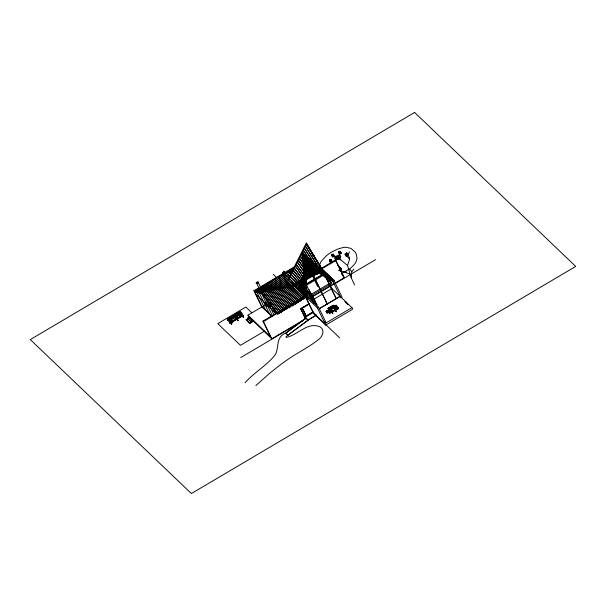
<?xml version="1.0" encoding="UTF-8"?>
<svg xmlns="http://www.w3.org/2000/svg" width="606" height="606" viewBox="0 0 606 606"><rect width="100%" height="100%" fill="white"/><g stroke="black" fill="none" stroke-linecap="round" stroke-linejoin="round"><path stroke-width="0.91" d="M329.406 260.474L329.823 259.716L330.982 259.413L331.952 261.231L331.187 262.004L330.172 262.042L329.406 260.474L330.429 260.436L331.194 259.671M330.172 262.042L329.414 260.125M331.702 255.224L332.111 254.467L333.27 254.164L332.717 255.187L331.702 255.224L332.459 256.792L333.482 256.755L334.247 255.982L333.27 254.164M332.459 256.792L331.702 254.876M338.625 252.338L339.042 251.581L340.201 251.278L341.17 253.096L340.405 253.869L339.39 253.906L338.625 252.338L339.648 252.301L340.413 251.528M339.39 253.906L338.633 251.99M337.322 258.088C347.011 256.444 331.224 258.239 339.815 257.482M303.917 266.61L303.417 294.728L303.917 270.42M305.129 269.261L305.28 261.784L306.106 260.694M305.113 274.01L305.363 261.86L306.181 260.777M339.852 257.891L339.792 257.353L337.292 257.679M303.894 271.594L302.765 294.107L303.909 269.64L303.629 264.065M305.129 270.465L305.507 262.959L306.295 261.853M305.121 272.42L305.591 263.034L306.378 261.928M303.841 271.746L302.121 293.493L303.917 271.821M305.106 271.67L305.735 264.133L306.485 263.012M305.106 272.692L305.81 264.208L306.568 263.087M298.175 260.338L298.394 259.929L304.045 268.314M354.571 285.002L351.23 277.768L351.775 271.67L353.866 269.185M338.216 256.762C337.86 255.573 335.701 258.512 336.891 258.626C341.004 252.437 333.3 262.262 337.883 256.565L336.588 258.421M345.102 254.308L345.571 253.535L346.715 253.278L347.655 255.111L346.844 255.876L345.859 255.876L345.102 254.308L346.087 254.308L346.897 253.543M345.859 255.876L346.329 255.103M305.75 276.874L307.696 273.814L307.757 272.458M327.27 310.969L327.02 313.188L327.27 310.969L327.376 312.901M329.922 311.666L329.308 313.87L329.876 311.651L329.709 313.59M337.103 258.626C337.262 260.262 339.436 252.967 337.474 258.906M303.811 272.662L301.47 292.872L303.78 273.654M305.159 272.715L305.954 265.314L328.588 277.571L305.954 265.314M230 319.294C227.682 315.256 236.567 329.982 229.879 318.612M239.931 312.999L239.415 312.469L241.302 314.658L239.423 312.075L239.809 312.484M332.891 305.863L334.648 308.121L332.891 305.863L333.414 307.068M303.735 273.814L300.743 292.175M305.068 273.92L306.181 266.496L306.856 265.33M303.803 274.041L300.175 291.63L303.886 274.117M305.129 274.215L307.03 266.488L308.772 267.208M306.25 272.049L307.447 272.579L307.636 271.23M336.186 306.136L335.762 307.992L336.239 307.462M337.459 308.643L336.974 309.196M337.057 308.704L336.898 309.401M337.163 308.242L337.08 308.734M337.633 307.871L337.769 307.378L337.421 308.931M338.875 258.61L338.065 257.391C339.648 261.11 337.05 255.028 338.451 258.739M336.497 306.462L336.216 305.878M337.186 308.272L337.269 307.78M337.345 307.575L337.769 307.378M297.145 262.284L297.387 261.943L303.25 270.488M242.392 315.529L243.574 317.392L242.385 315.567M336.3 311.749L335.05 309.961M236.863 318.794L238.113 320.582M302.795 278.487L299.531 291.016L302.871 278.571M303.508 275.821L303.985 274.041M305.212 274.215L307.197 267.663M305.053 275.177L307.28 267.738M307.5 270.026L305.432 275.632M302.386 279.624L298.796 290.319M305.083 275.427L307.356 268.837L310.067 269.602M307.439 268.912L305.166 275.503L305.121 270.859M351.23 277.768L347.503 265.458L349.594 259.383L348.223 254.459L346.488 252.429M326.505 311.969L326.596 311.575L328.293 312.241L326.46 311.954L327.535 310.787L326.528 311.764M328.793 312.651C328.452 311.666 331.459 312.817 330.217 313.219L328.861 312.461M266.738 306.401L266.579 304.826L266.837 306.341L267.314 306.28L266.935 305.083L266.36 305.204L266.738 306.401L267.284 306.333L266.458 305.151M302.409 279.464L298.228 289.774L302.492 279.54M305.348 275.548L307.121 271.283L322.831 274.026M337.337 258.906L338.459 256.77M337.194 258.815L338.246 256.671L336.936 258.565L336.565 258.292M347.503 265.458L340.875 259.929L338.421 256.338L339.549 253.861M337.315 258.679L338.246 256.671M296.107 264.231L303.28 273.798M348.223 254.459L349.488 251.891M287.926 279.745L306.295 243.051L321.816 268.966M292.796 268.579L254.247 291.372L260.974 292.327L277.783 313.878L305.916 297.281L288.289 280.328L306.666 243.733L322.187 269.329M302.5 279.343L297.584 289.153L302.583 279.427M305.78 275.828L307.363 272.503L322.347 273.76M325.649 275.662L306.492 267.761L307.113 266.564M335.254 306.568L336.11 307.166M336.315 308.181L336.512 307.833L338.406 308.659L337.959 308.901L336.315 308.181L336.535 307.863M327.149 276.571L306.265 266.579L306.939 265.405M269.481 302.856L270.602 305.166L266.443 305.727L265.322 303.417L266.292 301.765M266.36 305.204L266.655 304.818M269.814 302.682L270.018 303.454M269.92 302.705L270.018 303.265M270.503 304.295L270.874 305.848L270.329 305.924L269.799 304.742L270.571 304.288L270.874 305.848M270.874 304.447L270.602 304.909L270.897 304.583M321.839 269.443L306.28 243.9L321.96 269.238M306.038 265.39L306.757 264.246M299.765 283.866L302.197 280.04M298.394 286.237L301.796 280.881M305.682 274.768L306.651 273.238M305.674 276.798L307.613 273.738L319.839 273.412M337.974 256.724L336.709 258.557L338.246 256.891M336.769 258.648L338.095 256.785M336.822 258.436L338.156 256.573M270.829 305.81L270.329 305.924L271.026 305.477M305.227 275.594L305.144 260.686L305.909 259.542M300.152 282.843L301.841 280.699M305.613 277.836L307.871 274.98L307.863 273.715L307.295 273.791L306.916 274.276L307.954 275.056L320.529 273.253M300.235 282.919L301.364 281.487M307 274.351L307.946 273.791L307.954 275.056L305.697 277.912M303.523 258.141L303.568 259.648L304.841 259.436L305.704 258.383M305.788 258.467L304.841 259.436L305.386 275.313M305.507 257.232L304.621 258.262L305.515 275.874M305.583 257.308L304.697 258.345L332.224 281.093M337.86 257.717L338.284 257.573L338.754 258.565L338.269 257.452M303.129 257.361L304.401 257.095L305.303 256.073M305.386 256.156L304.477 257.171L303.212 257.436M334.974 283.199L344.344 277.662L335.497 259.989L321.445 268.291L333.717 280.025L332.808 281.055L304.06 256.202L306.886 296.372L305.606 296.645L302.538 253.066L333.717 280.025L342.072 297.235L340.905 297.925M332.936 281.775L333.762 280.684L332.936 281.775L304.401 257.095L307.28 296.94L306.007 297.205L282.351 274.753L288.289 280.328M293.092 268.253L295.364 265.981L302.795 276.291M245.089 382.719C253.914 372.652 266.019 366.032 274.518 355.707A24.907 11.696 -25.9 0 0 276.086 353.109C278.79 345.746 276.275 336.671 285.797 333.02L305.962 318.052L285.911 333.186L288.009 335.194L308.166 320.233L304.515 316.673L300.932 309.295M297.516 285.252L295.561 287.221L297.599 285.328M298.819 283.934L301.432 281.313M298.902 284.017L300.856 282.048M305.424 277.45L307.386 275.48M305.53 278.866L308.219 276.321L308.045 275.086M332.467 256.444L332.868 256.035L332.111 254.467M330.172 261.694L330.581 261.284L329.823 259.716M339.39 253.558L339.799 253.149L339.042 251.581M255.899 385.575L269.503 373.387L281.381 364.017A109.481 51.396 -25.9 0 1 288.055 359.328C297.751 352.578 308.515 347.42 317.817 340.095C322.225 337.451 325.649 330.035 319.968 326.831C307.515 321.453 297.652 335.194 286.29 337.398A1.629 0.765 -25.9 0 1 285.941 336.913L287.903 335.02M326.945 310.507L325.778 311.582L329.285 312.62C334.338 310.62 320.574 309.749 330.452 311.545M329.815 311.461L328.823 312.734L329.975 311.787M329.929 311.772L328.823 312.734M297.046 284.926L294.91 286.6L297.129 285.002M298.47 283.813L299.894 282.691M305.591 278.23L307.886 276.434L310.658 275.26M298.553 283.888L300.69 282.214M305.666 278.313L307.962 276.51L310.734 275.336M305.568 279.76L308.416 277.525L318.771 273.147M305.651 279.836L308.499 277.609L319.718 272.859M287.895 335.027L308.06 320.059L316.256 315.218L308.06 320.059M241.514 312.885L228.288 320.468L227.5 319.907L228.992 318.786M231.295 317.226L239.734 311.522L240.181 311.848M231.333 317.309L239.734 311.522M235.499 314.855L240.105 311.742L240.514 311.992M235.537 314.938L240.143 311.764M239.953 312.431L239.287 311.954M228.977 320.862L228.932 320.271M229.454 321.225L228.742 320.369M229.682 321.362L228.863 320.233M260.974 292.327L294.092 286.032L299.743 282.676M305.356 279.343L310.166 276.48M303.22 256.664L301.235 253.99L303.523 257.558M300.258 256.467L300.417 255.891L303.151 260.095M299.212 258.398L299.402 257.914L304.098 264.996M295.364 265.981L302.599 276.404M262.277 307.939L253.922 290.728L258.747 287.88M260.353 286.933L294.887 266.519M261.481 292.221L261.595 293.175L254.997 292.259L254.331 291.085L261.224 291.895L278.169 314.105L260.694 291.668L253.922 290.728M259.163 288.229L266.496 290.971L282.843 311.416L266.693 290.857L259.163 288.229L259.815 289.403M288.456 270.996L292.334 272.041L300.311 282.032L292.145 272.155L288.456 270.996L289.107 272.17L291.804 273.011M294.357 268.003L291.547 269.17L294.357 268.003L302.318 278.737M254.997 292.259L261.792 293.062L261.125 291.887M289.107 272.17L291.994 272.897M290.001 270.079L293.349 270.018L301.311 280.404M261.224 291.895L254.331 291.085M291.13 274.17L298.766 282.949L291.13 274.17L286.911 271.905L291.327 274.056M262.852 291.668L279.722 313.211L262.852 291.668L255.876 290.168L263.049 291.554M290.123 276.192L297.031 283.972C302.182 284.722 269.291 261.11 290.319 276.078M264.678 291.319L281.282 312.31L264.678 291.319L257.421 289.251L264.867 291.206M289.115 278.207L295.486 284.888C296.501 284.138 270.541 262.55 289.304 278.093M304.947 268.814L313.09 264.011M268.322 290.63L284.403 310.514L268.322 290.63L260.512 287.426L268.511 290.516M270.14 290.282L285.956 309.613L270.14 290.282L262.065 286.509L270.337 290.168M271.965 289.933L287.517 308.719L271.965 289.933L263.61 285.6L272.162 289.82M273.791 289.592L289.077 307.818L273.791 289.592L265.155 284.684L273.98 289.479M275.609 289.244L290.638 306.916L275.609 289.244L266.701 283.775L275.806 289.13M277.434 288.895L292.19 306.015L277.434 288.895L268.246 282.858L277.624 288.782M279.252 288.554L293.751 305.121L279.252 288.554L269.791 281.941L279.449 288.441M281.078 288.206L295.311 304.22L281.078 288.206L271.337 281.032L281.267 288.092M282.896 287.858L296.872 303.318L282.896 287.858L272.882 280.116L283.093 287.744M284.722 287.517L298.425 302.417L284.722 287.517L274.435 279.199L284.911 287.403M286.54 287.168L299.985 301.515L286.54 287.168L275.98 278.29L286.736 287.055M288.365 286.82L301.546 300.614L288.365 286.82L277.525 277.374L288.554 286.706M290.183 286.479L302.599 298.652L303.098 299.712L290.183 286.479L279.071 276.457L290.38 286.365M294.501 284.214L301.735 279.942M292.009 286.13L304.144 297.735L304.659 298.803L280.616 275.548L292.198 286.017M301.432 280.881L293.819 285.381L260.694 291.668M320.93 269.359L335.989 260.459M294.13 286.017L299.606 282.782M306.636 278.624L311.325 275.859M305.333 280.373L316.612 273.715M306.659 318.165L271.791 338.769L248.71 316.711L247.96 315.165L266.095 304.447M247.687 318.741L247.422 318.195L248.983 317.271L252.952 321.65L249.823 323.498L246.119 319.665L247.687 318.741L251.119 322.028L249.558 322.953L246.119 319.665M306.121 284.184L324.036 273.601M324.165 273.586L306.038 284.297L305.735 278.737M246.384 320.21L248.733 318.824M306.613 285.146L323.528 275.147L331.187 282.464L331.717 283.563L307.553 297.841M247.422 318.195L250.854 321.475L252.422 320.559M340.125 270.125L341.686 269.208L341.42 268.655L339.86 269.579L339.595 269.034M313.658 303L307.159 290.918L313.81 302.909M309.045 289.804L317.226 305.076M309.636 290.903L307.954 292.024M308.787 293.546L310.522 292.516M310.575 292.622L308.84 293.645M247.96 315.165L270.549 336.754L262.943 321.097L305.113 296.175L312.885 311.992L304.689 316.84L300.705 308.636L308.901 303.795M262.943 321.097L263.436 321.566L306.818 295.925L307.613 297.569M331.24 279.464L332.55 280.722L333.717 280.025M311.386 294.122L309.696 295.243M307.022 296.743L331.187 282.464M310.499 296.751L312.295 295.819M309.052 298.576L334.042 283.805M309.075 298.622L334.065 283.85M335.141 283.54L375.531 259.671M313.097 297.319L311.332 298.326L313.067 297.304M312.219 299.947L313.923 298.902M312.272 300.046L314.006 299.023M310.992 300.894L331.929 288.517L329.975 284.487M309.052 303.932L300.856 308.78L305.098 317.324L308.166 320.233M313.044 301.53L314.779 300.508M313.128 301.652L314.862 300.621M264.542 331.111L240.468 345.337L217.759 323.634L245.847 307.03L251.861 312.779M302.75 309.272L305.825 315.544L302.894 309.189M315.665 302.121L313.931 303.151M313.953 303.235L315.635 302.106M315.34 304.394L316.529 303.727L315.393 304.492M282.04 274.117L317.392 307.909L318.559 307.212L326.164 322.869L351.935 307.643L352.684 309.189L325.748 325.111L313.961 313.847L305.606 296.645M304.833 316.983L313.037 312.135M319.226 308.696L340.133 296.342L319.21 308.749M305.098 317.324L313.294 312.484L316.347 315.4M240.733 357.57L303.242 320.619M242.726 314.976L229.659 322.718L242.726 314.976L243.317 315.567L230.25 323.309L229.901 322.915L243.036 315.287M229.939 322.998L243.006 315.256M231.121 323.748L230.954 322.74M237.294 319.029L237.764 320.142M242.756 315.84L243.165 316.983M237.567 319.423L236.779 318.574L237.408 319.104M243.029 316.234L242.461 315.665M335.944 309.151L330.899 312.098L335.898 309.068L336.535 309.742L335.898 309.068M335.133 309.848L336.239 311.787M336.216 309.378L331.141 312.295L336.186 309.348M332.55 313.113L331.891 311.946M335.55 310.158L335.959 311.31M330.861 312.014L331.49 312.688L336.497 309.658M335.754 310.59L334.966 309.742L335.603 310.264M332.77 313.537L331.838 311.764L332.891 313.552M240.393 311.62L227.167 319.203L228.863 321.112L242.135 313.62L240.43 311.704M229.348 318.158L231.234 320.347M234.355 315.325L236.113 317.589M227.424 319.491L240.68 311.946L227.386 319.407M241.226 312.567L227.962 320.059L241.294 312.681M228.25 320.385L241.544 312.923M241.832 313.241L228.538 320.71L241.847 313.294M230.931 319.718L231.106 320.415M239.415 312.469L240.999 314.029M231.03 321.18L230.636 319.256L231.348 321.536M235.757 316.84L235.643 316.423L236.348 318.703L235.87 317.249M241.097 315.491L240.703 313.567L241.415 315.847M230.272 319.756L232.075 322.354M237.082 319.521L235.704 317.188M242.142 316.665L239.946 312.923M328.55 308.022L333.467 305.25L335.209 307.242L330.293 310.022L328.55 308.022L330.293 310.022M328.588 308.106L333.467 305.25M329.74 307.651L331.505 309.908M333.732 305.538L328.816 308.318L333.8 305.651M334.042 305.894L329.141 308.727L334.02 305.863M334.663 306.628L329.747 309.401M329.717 309.371L334.626 306.545M330.906 308.818L331.74 311.029M333.929 307.106L334.762 309.31M330.005 309.696L334.951 306.947L330.035 309.727M334.345 307.5L334.527 308.196M330.255 309.939L335.209 307.242M331.421 310.673L331.035 308.749M334.444 308.954L334.05 307.03M335.05 309.848L335.489 310.128L333.686 307.53M333.118 305.825L327.967 308.659L333.073 305.742M329.672 308.106L328.24 308.992M328.217 308.962L329.709 308.189M334.663 306.045L336.148 305.227L337.974 307.507L336.481 308.325L334.663 306.045L336.444 308.249M334.701 306.128L336.148 305.227M329.566 309.083L328.922 308.159L329.793 309.787L329.512 308.787M335.247 306.863L335.065 306.507L336.512 305.757L335.224 306.833L335.353 306.394L336.08 306.719M330.149 310.227L329.043 308.287M337.974 307.507L336.224 307.946L337.8 307.492M336.224 307.946L337.663 307.197M337.959 308.901L338.406 308.659M338.398 270.329L344.337 272.109L346.594 272.071M341.572 273.776L350.018 268.587A24.566 11.529 -25.9 0 0 352.609 266.269L354.722 263.921A17.422 8.181 -25.9 0 0 355.911 262.118L357.055 258.3L356.222 254.043A53.161 24.96 -25.9 0 0 355.01 251.899L351.056 248.437L346.291 247.263A13.961 6.552 -25.9 0 0 342.882 247.574L338.012 248.975L331.921 251.907A22.217 10.431 -25.9 0 0 326.551 255.611L321.309 261.224A19.657 9.226 -25.9 0 0 319.635 265.837M310.689 274.26L307.59 275.116L310.772 274.336M307.969 275.01L308.136 276.245L320.013 273.079M346.958 255.982L348.298 257.527L349.018 257.391M320.453 273.17L307.954 275.056M265.322 303.417L269.943 302.856M337.3 258.042L339.822 257.8L337.345 258.042M339.868 257.626L337.33 257.739M337.254 257.694L339.784 257.512M340.42 252.869L341.17 253.096M331.202 261.004L331.952 261.231M309.636 272.405L307 272.473L307.204 273.223M307.083 272.548L312.544 272.405M306.568 273.154L307.696 273.814L319.923 273.488M346.958 254.846L347.655 255.111M290.191 269.965L293.349 270.018M291.63 271.155L293.152 271.185M340.186 270.806L341.254 270.882M306.712 271.155L310.431 271.45M306.787 271.23L309.583 271.45M305.5 268.791L325.058 275.192M254.778 291.948L261.269 292.842L277.237 313.37M334.376 257.179L336.178 257.444L340.875 259.929M322.907 274.101L307.121 271.283M336.504 255.861L338.421 256.338M324.877 273.412L326.634 273.867M325.361 274.957L306.962 270.155M343.36 271.367L344.935 271.836M329.914 312.098L326.354 311.113M308.151 268.034L312.514 269.519M344.337 272.109L349.904 274.056M263.731 289.653L265.443 290.357M324.695 275.222L306.492 267.761M263.693 287.941L265.292 288.683M306.181 266.496L327.907 276.897M265.261 287.077L267.738 288.365M265.064 287.191L267.549 288.479M307.356 290.857L314.196 303.689M240.09 312.363L239.438 312.279M235.469 317.249L236.954 319.597M227.455 319.824L228.318 320.498M329.035 276.647L330.603 277.662M288.168 275.275L289.509 276.222M287.971 275.389L289.312 276.336M308.204 261.269L309.689 262.375M305.091 266.201L305.06 260.61L330.974 279.889M304.841 259.436L331.596 280.495M306.007 297.205L302.932 253.869L333.906 280.661L333.171 279.957M304.31 273.442L305.977 297.167L302.894 253.99L333.838 280.76M341.42 268.655L337.981 265.375L341.686 269.208M341.754 274.351L343.102 275.639L335.497 259.989M343.019 276.389L344.344 277.662M312.704 254.853L313.961 256.058M312.734 254.906L313.991 256.111M330.967 277.851L322.24 269.397M331.338 278.199L332.073 278.904M329.111 278.093L305.81 264.208M329.732 278.692L305.591 263.034M330.346 279.29L305.363 261.86M304.401 257.095L307.28 296.94M324.058 276.238L325.975 278.071M327.248 279.29L331.717 283.563M330.331 286.986L351.935 307.643M344.829 301.682L348.102 304.81M308.136 276.245L307.303 275.404M308.416 277.525L308.068 276.359M294.993 284.684L299.031 288.547M306.439 295.63L318.559 307.212M283.85 274.207L286.555 276.79M291.956 281.957L294.66 284.532M305.28 296.508L304.053 272.412M301.296 293.274L301.705 293.668M302.371 294.304L305.113 296.917M308.734 303.629L309.227 304.098L301.023 308.946L300.538 308.477M324.808 321.574L326.164 322.869M312.393 311.522L313.211 312.302M273.223 274.344L276.616 277.586M313.234 312.59L339.686 337.875M277.003 312.787L277.806 314.105M255.914 294.281L276.018 313.529M261.997 306.818L271.579 315.976L262.019 306.856M285.911 333.186L288.009 335.194M251.801 320.551L252.952 321.65M230.371 322.316L231.159 323.165L230.431 322.278M229.613 322.634L230.25 323.309M332.762 305.932L334.648 308.121M331.626 309.84L329.869 307.575M241.302 314.658L239.847 313.022L242.014 316.733M236.242 317.521L234.484 315.256M334.247 255.982L333.489 255.755L332.732 254.187M349.776 269.261L351.775 271.67M327.929 308.583L328.444 309.211M335.482 305.697L337.262 307.893L335.406 305.742M260.928 292.001L277.412 313.499M293.152 270.132L301.121 280.517M338.618 258.459L337.883 257.361L338.398 258.474M294.16 268.117L302.121 278.851M228.803 320.271L229.629 321.4M307.727 276.563L308.499 277.609M296.183 264.08L303.091 273.912M348.298 257.527L349.594 259.383M297.19 262.065L303.061 270.602M298.205 260.042L303.848 268.428M303.144 263.951L304.151 265.473M299.212 258.027L303.901 265.11M302.947 264.065L303.954 265.587M335.315 256.141L336.178 257.444M300.22 256.005L303.462 260.974M304.788 255.558L302.432 251.854L304.091 254.891M309.84 260.042L303.25 249.952L309.151 259.36M313.885 263.034L304.265 247.937L313.196 262.345M318.976 267.807L305.272 245.915L318.779 267.92M236.878 318.718L238.044 320.619M231.704 324.324L230.477 322.46L231.643 324.361M307.439 245.763L308.393 247.339M309.355 248.922L310.317 250.498M311.757 252.869L312.719 254.444M313.681 256.02L315.12 258.391M316.559 260.762L317.521 262.337M318.483 263.913L320.885 267.86M333.292 306.394L335.489 310.128M333.164 306.462L335.36 310.204M330.27 308.106C336.997 319.665 326.695 302.356 330.52 308.712M330.793 309.174L332.156 311.492M291.744 269.049L292.433 270.231M235.431 316.718L234.757 315.855L235.31 316.794M338.156 257.724L338.739 258.762M254.52 290.971L255.194 292.145M288.645 270.882L289.304 272.056M338.004 257.762L338.587 258.83M346.715 253.278L347.48 254.846M346.647 253.952L347.405 255.52M346.087 254.308L346.844 255.876M345.14 253.944L346.231 256.02M340.201 251.278L340.958 252.846M340.193 251.929L340.951 253.497M339.648 252.301L340.405 253.869M339.027 252.46L339.792 254.028M333.262 254.823L334.027 256.383M332.717 255.187L333.482 256.755M332.096 255.346L332.861 256.914M330.982 259.413L331.74 260.981M330.974 260.072L331.732 261.64M330.429 260.436L331.187 262.004M329.808 260.595L330.573 262.163M332.55 280.722L340.504 297.107M324.104 273.617L336.269 298.667M323.93 273.382L336.224 298.697M317.286 261.519L318.892 264.845M323.165 274.397L324.361 276.874M307.643 245.854L308.424 247.43M304.114 256.255L327.285 303.977M304.068 256.277L327.24 304.007M304.424 259.285L317.385 285.926M329.853 312.151L326.414 311.06M306.015 283.964L316.635 305.977M317.392 307.909L325.748 325.111M306.78 295.948L307.575 297.599M302.811 309.333L305.825 315.544M271.98 306.621L275.578 313.999M270.223 303.864L270.715 304.886M258.239 282.472A0.894 0.424 -25.9 0 1 257.103 283.366A0.894 0.424 -25.9 0 1 256.914 282.646A0.894 0.424 -25.9 0 1 258.239 282.472L261.504 289.198M265.996 298.44L273.844 314.575M256.641 283.26L259.906 289.986M261.262 292.842L272.511 315.991M259.095 292.546L269.556 314.06M256.936 292.243L265.792 310.461M254.414 291.198L262.368 307.583M263.436 321.566L271.791 338.769M248.983 317.271L249.513 318.362M250.854 321.475L251.119 322.028M249.558 322.953L249.823 323.498M240.87 314.105L241.173 314.726M229.477 318.082L229.78 318.711M261.284 292.342L261.595 293.175M236.348 318.703L235.514 316.499L235.636 316.908M235.749 317.324L236.037 318.347M306.295 243.051L306.674 244.468M306.666 243.733L306.871 244.476M306.5 278.374L306.659 279.01M306.303 278.487L306.469 279.124M307.787 275.836L307.537 274.715M307.871 276.207L308.037 276.957M302.538 253.066L303.356 256.762M306.462 269.867L306.628 270.617M307.287 273.594L307.454 274.344M302.932 253.869L303.098 254.611M303.182 254.982L303.303 257.709M307.856 277.578L307.977 278.154M309.59 276.548L309.674 277.071M309.401 276.662L309.484 277.184M298.803 260.944L298.894 261.466M301.424 253.876L301.493 254.414M299.879 259.035L299.932 259.504M229.151 320.21L229.151 321.044M306.348 290.789L306.447 292.637M303.606 258.217L303.651 259.724M303.788 264.375L303.924 269.019M304.03 272.738L304.712 295.97L303.704 264.299M303.856 258.027L303.864 259.921M303.886 263.663L303.909 268.322M303.932 272.056L304.068 295.349L303.803 263.587M268.39 304.962A0.894 0.424 -25.9 0 1 267.254 305.113M317.37 286.373L317.415 286.32M414.61 112.443L30.3 339.58L191.39 493.557L575.7 266.42L414.61 112.443M240.968 312.272L227.674 319.733L240.938 312.241M334.338 306.219L329.391 308.969L334.307 306.189M336.481 259.542A3.113 1.462 -25.9 0 0 340.754 256.603A3.113 1.462 -25.9 0 0 336.413 256.83A3.113 1.462 -25.9 0 0 336.481 259.542M336.497 259.459A3.03 1.424 -25.9 0 0 340.663 256.596A3.03 1.424 -25.9 0 0 336.436 256.815A3.03 1.424 -25.9 0 0 336.497 259.459M256.694 283.494A1.363 0.636 -25.9 0 0 258.595 282.229A1.363 0.636 -25.9 0 0 256.732 282.282A1.363 0.636 -25.9 0 0 256.694 283.494"/></g></svg>
